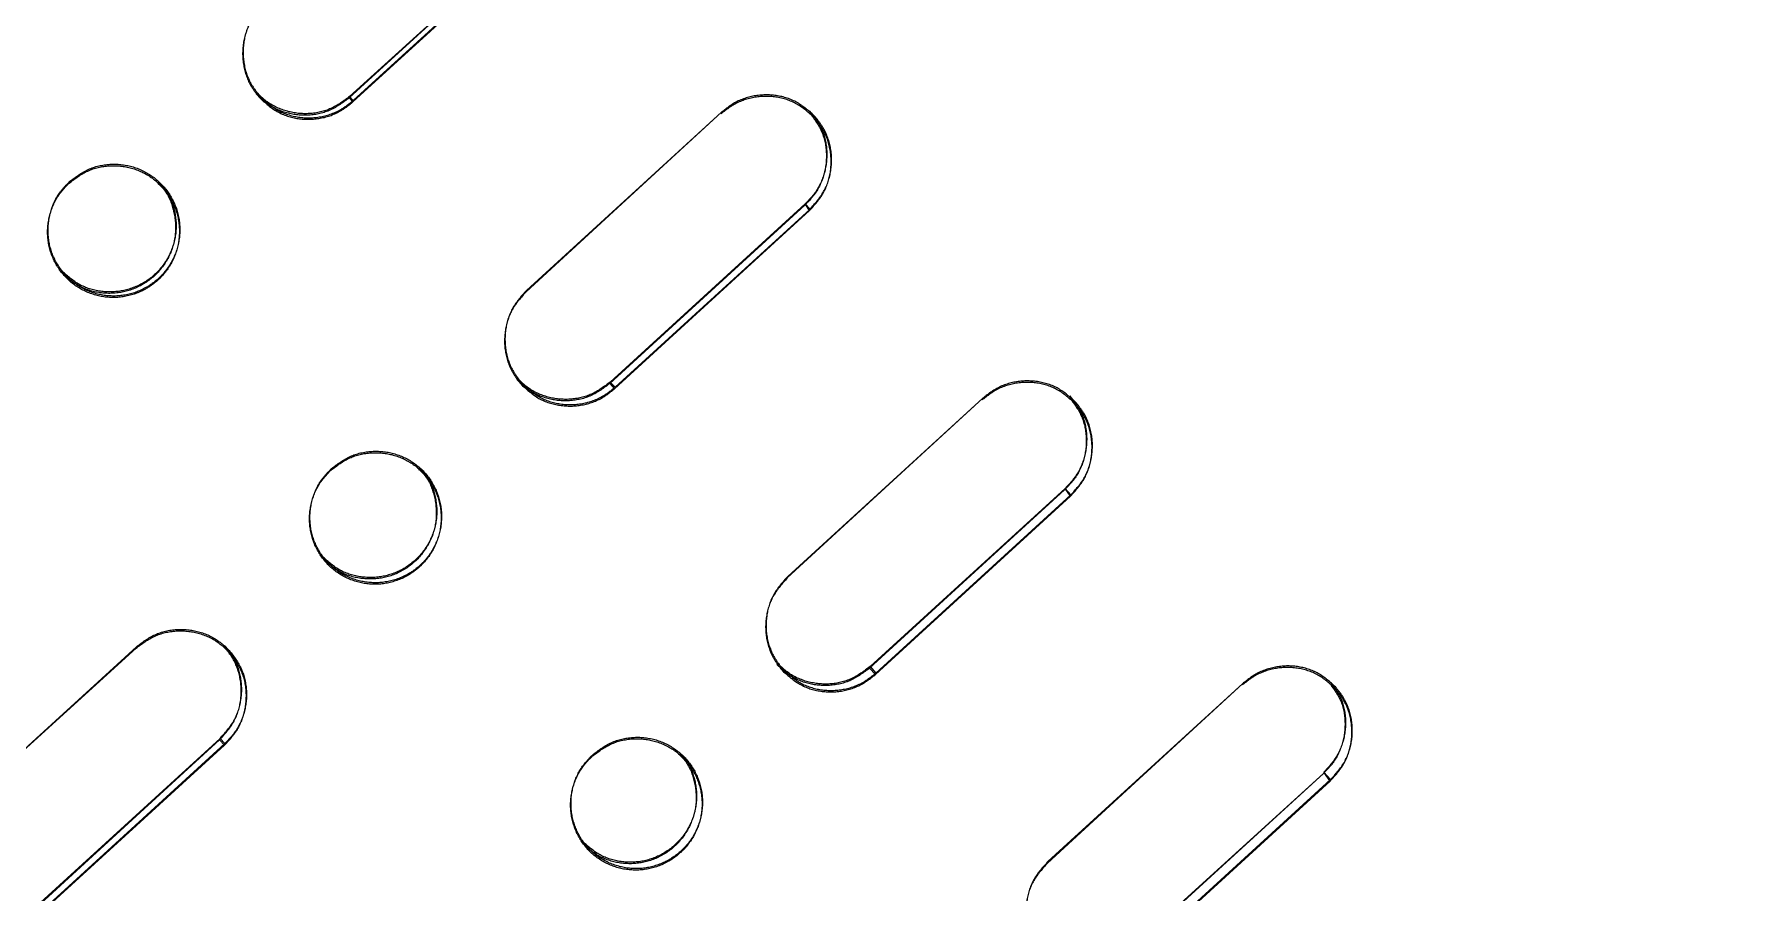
# Model space of a CAD drawing. Header units: millimetres. Extents: x -71377 to 516042, y -145869 to 441446.
# Drawn here: x 215676.8 to 215806.5, y 145595.8 to 145660.7 of the extents above; entities that cross this region are included whole.
import ezdxf

# ---------------------------------------------------------------- set-up
doc = ezdxf.new("R2010")
doc.units = ezdxf.units.MM
doc.header["$LTSCALE"] = 1000
doc.linetypes.add('IMPORT-DASHEDX2 _4_', pattern=[152.4, 101.6, -50.8])
for name, color, linetype, lineweight in [('05', 5, 'IMPORT-DASHEDX2 _4_', 5), ('06', 6, 'Continuous', 5), ('조경라인_dwg', 8, 'Continuous', 5)]:
    doc.layers.add(name, color=color, linetype=linetype, lineweight=lineweight)

# ---------------------------------------------------------------- blocks, each defined once
blk = doc.blocks.new('조경라인_dwg-6847807-지반층 배치도')
at = {"layer": '05', "flags": 128}
for points in [[(215715.68, 145669.09), (215715.43, 145669.51), (215715.71, 145669.2), (215700.94, 145655.72), (215700.66, 145656.03), (215715.4, 145669.4), (215700.63, 145655.92), (215700.91, 145655.61)], [(215774.92, 145604.21), (215774.43, 145604.89), (215774.95, 145604.32), (215760.18, 145590.84), (215759.66, 145591.4), (215774.4, 145604.78), (215759.63, 145591.29), (215760.15, 145590.73)]]:
    blk.add_lwpolyline(points, close=True, dxfattribs=at)
for points in [[(215714.03, 145641.24), (215728.83, 145654.83), (215714.06, 145641.35)], [(215735.13, 145647.79), (215720.36, 145634.3), (215720.72, 145633.9), (215735.49, 145647.39), (215735.16, 145647.9), (215720.4, 145634.41), (215720.76, 145634.02), (215735.53, 145647.5), (215735.16, 145647.9)], [(215733.8, 145619.58), (215748.61, 145633.18), (215733.84, 145619.69)], [(215754.81, 145626.24), (215740.04, 145612.75), (215740.48, 145612.27), (215755.25, 145625.76), (215754.84, 145626.35), (215740.07, 145612.87), (215740.51, 145612.38), (215755.28, 145625.87), (215754.84, 145626.35)], [(215684.49, 145614.26), (215669.75, 145600.89), (215684.52, 145614.38)], [(215753.51, 145598), (215768.31, 145611.6), (215753.54, 145598.11)], [(215676.06, 145593.84), (215690.82, 145607.33), (215691.19, 145606.93), (215676.42, 145593.45), (215676.09, 145593.95), (215690.86, 145607.44), (215691.22, 145607.04), (215676.45, 145593.56), (215676.09, 145593.95)]]:
    blk.add_lwpolyline(points, dxfattribs=at)
at = {"layer": '05'}
for points, knots in [([(215694.2, 145662.96), (215693.82, 145662.54), (215693.06, 145661.7), (215692.53, 145660.06), (215692.55, 145658.36), (215693.05, 145656.92), (215693.63, 145656.2), (215693.86, 145655.91)], [0, 0, 0, 0, 0.214691, 0.429386, 0.644078, 0.858773, 1, 1, 1, 1]), ([(215694.23, 145663.07), (215693.85, 145662.65), (215693.09, 145661.81), (215692.57, 145660.17), (215692.58, 145658.47), (215693.08, 145657.03), (215693.66, 145656.31), (215693.89, 145656.02)], [0, 0, 0, 0, 0.214691, 0.429386, 0.644078, 0.858773, 1, 1, 1, 1]), ([(215700.63, 145655.92), (215700.17, 145655.58), (215699.27, 145654.9), (215697.58, 145654.52), (215695.9, 145654.69), (215694.51, 145655.32), (215693.84, 145655.97), (215693.58, 145656.22)], [0, 0, 0, 0, 0.214692, 0.429386, 0.644078, 0.858774, 1, 1, 1, 1]), ([(215700.66, 145656.03), (215700.21, 145655.69), (215699.3, 145655.01), (215697.62, 145654.64), (215695.93, 145654.81), (215694.54, 145655.44), (215693.88, 145656.08), (215693.61, 145656.33)], [0, 0, 0, 0, 0.214692, 0.429386, 0.644078, 0.858774, 1, 1, 1, 1]), ([(215693.86, 145655.91), (215694.28, 145655.53), (215695.12, 145654.78), (215696.76, 145654.26), (215698.45, 145654.29), (215699.89, 145654.79), (215700.62, 145655.38), (215700.91, 145655.61)], [0, 0, 0, 0, 0.214692, 0.429384, 0.644077, 0.858772, 1, 1, 1, 1]), ([(215693.89, 145656.02), (215694.31, 145655.65), (215695.15, 145654.89), (215696.79, 145654.37), (215698.48, 145654.4), (215699.93, 145654.91), (215700.65, 145655.49), (215700.94, 145655.72)], [0, 0, 0, 0, 0.214692, 0.429384, 0.644077, 0.858772, 1, 1, 1, 1]), ([(215735.84, 145654.43), (215735.42, 145654.8), (215734.59, 145655.55), (215732.95, 145656.07), (215731.25, 145656.04), (215729.82, 145655.53), (215729.09, 145654.95), (215728.8, 145654.72)], [0, 0, 0, 0, 0.214691, 0.429384, 0.644077, 0.858772, 1, 1, 1, 1]), ([(215735.87, 145654.54), (215735.45, 145654.91), (215734.62, 145655.66), (215732.98, 145656.18), (215731.29, 145656.15), (215729.85, 145655.65), (215729.12, 145655.06), (215728.83, 145654.83)], [0, 0, 0, 0, 0.214691, 0.429384, 0.644077, 0.858772, 1, 1, 1, 1]), ([(215735.48, 145654.82), (215735.81, 145654.37), (215736.49, 145653.47), (215736.85, 145651.79), (215736.67, 145650.11), (215736.03, 145648.72), (215735.39, 145648.05), (215735.13, 145647.79)], [0, 0, 0, 0, 0.214692, 0.429384, 0.644077, 0.858772, 1, 1, 1, 1]), ([(215735.51, 145654.93), (215735.85, 145654.48), (215736.52, 145653.59), (215736.88, 145651.91), (215736.7, 145650.22), (215736.07, 145648.83), (215735.42, 145648.16), (215735.16, 145647.9)], [0, 0, 0, 0, 0.214692, 0.429384, 0.644077, 0.858772, 1, 1, 1, 1]), ([(215735.49, 145647.39), (215735.87, 145647.81), (215736.63, 145648.65), (215737.16, 145650.29), (215737.14, 145651.98), (215736.65, 145653.42), (215736.07, 145654.14), (215735.84, 145654.43)], [0, 0, 0, 0, 0.214695, 0.429386, 0.644077, 0.858773, 1, 1, 1, 1]), ([(215735.53, 145647.5), (215735.9, 145647.92), (215736.66, 145648.76), (215737.19, 145650.4), (215737.18, 145652.09), (215736.68, 145653.53), (215736.1, 145654.25), (215735.87, 145654.54)], [0, 0, 0, 0, 0.214695, 0.429386, 0.644077, 0.858773, 1, 1, 1, 1]), ([(215679.43, 145649.47), (215679.88, 145649.81), (215680.78, 145650.49), (215682.47, 145650.86), (215684.16, 145650.7), (215685.7, 145649.97), (215686.92, 145648.78), (215687.66, 145647.24), (215687.86, 145645.55), (215687.49, 145643.88), (215686.79, 145642.76), (215686.27, 145642.24), (215686.14, 145642.12)], [0, 0, 0, 0, 0.0536881, 0.1073771, 0.1610654, 0.2147545, 0.268443, 0.3221312, 0.3758196, 0.4295083, 0.4831968, 0.5, 0.5, 0.5, 0.5]), ([(215679.46, 145649.59), (215679.91, 145649.92), (215680.81, 145650.6), (215682.5, 145650.98), (215684.19, 145650.81), (215685.74, 145650.08), (215686.95, 145648.89), (215687.7, 145647.36), (215687.89, 145645.66), (215687.52, 145643.99), (215686.82, 145642.88), (215686.3, 145642.35), (215686.17, 145642.23)], [0, 0, 0, 0, 0.0536881, 0.1073771, 0.1610654, 0.2147545, 0.268443, 0.3221312, 0.3758196, 0.4295083, 0.4831968, 0.5, 0.5, 0.5, 0.5]), ([(215686.14, 145642.12), (215685.85, 145641.86), (215685.08, 145641.3), (215683.64, 145640.79), (215681.93, 145640.78), (215680.32, 145641.34), (215678.98, 145642.4), (215678.08, 145643.84), (215677.7, 145645.51), (215677.91, 145647.2), (215678.55, 145648.56), (215679.18, 145649.22), (215679.43, 145649.47)], [0.5, 0.5, 0.5, 0.5, 0.5368856, 0.5905739, 0.6442619, 0.697951, 0.75164, 0.8053281, 0.8590164, 0.9127045, 0.9663941, 1, 1, 1, 1]), ([(215686.17, 145642.23), (215685.88, 145641.97), (215685.11, 145641.41), (215683.67, 145640.9), (215681.96, 145640.89), (215680.35, 145641.45), (215679.02, 145642.51), (215678.11, 145643.96), (215677.74, 145645.62), (215677.94, 145647.31), (215678.58, 145648.68), (215679.21, 145649.33), (215679.46, 145649.59)], [0.5, 0.5, 0.5, 0.5, 0.5368856, 0.5905739, 0.6442619, 0.697951, 0.75164, 0.8053281, 0.8590164, 0.9127045, 0.9663941, 1, 1, 1, 1]), ([(215686.15, 145649.43), (215686.29, 145649.3), (215686.85, 145648.79), (215687.36, 145647.54), (215687.58, 145645.86), (215687.2, 145644.19), (215686.3, 145642.74), (215684.96, 145641.67), (215683.35, 145641.1), (215681.65, 145641.1), (215680.03, 145641.62), (215679.22, 145642.37), (215678.81, 145642.74)], [0, 0, 0, 0, 0.036868, 0.144259, 0.251651, 0.359044, 0.466435, 0.573828, 0.68122, 0.788611, 0.896004, 1, 1, 1, 1]), ([(215686.18, 145649.54), (215686.32, 145649.41), (215686.88, 145648.91), (215687.4, 145647.65), (215687.62, 145645.98), (215687.23, 145644.3), (215686.33, 145642.85), (215685, 145641.78), (215683.38, 145641.21), (215681.68, 145641.21), (215680.06, 145641.74), (215679.25, 145642.48), (215678.85, 145642.85)], [0, 0, 0, 0, 0.036868, 0.144259, 0.251651, 0.359044, 0.466435, 0.573828, 0.68122, 0.788611, 0.896004, 1, 1, 1, 1]), ([(215714.06, 145641.35), (215713.68, 145640.93), (215712.93, 145640.09), (215712.4, 145638.45), (215712.41, 145636.75), (215712.91, 145635.32), (215713.49, 145634.6), (215713.72, 145634.31)], [0, 0, 0, 0, 0.214692, 0.429386, 0.644079, 0.858774, 1, 1, 1, 1]), ([(215714.03, 145641.24), (215713.65, 145640.82), (215712.9, 145639.98), (215712.37, 145638.33), (215712.38, 145636.64), (215712.88, 145635.21), (215713.46, 145634.48), (215713.69, 145634.2)], [0, 0, 0, 0, 0.214692, 0.429386, 0.644079, 0.858774, 1, 1, 1, 1]), ([(215720.36, 145634.3), (215719.91, 145633.96), (215719.01, 145633.28), (215717.32, 145632.91), (215715.64, 145633.07), (215714.26, 145633.7), (215713.59, 145634.34), (215713.32, 145634.59)], [0, 0, 0, 0, 0.214691, 0.429386, 0.644079, 0.858773, 1, 1, 1, 1]), ([(215720.4, 145634.41), (215719.94, 145634.07), (215719.04, 145633.4), (215717.36, 145633.02), (215715.67, 145633.18), (215714.29, 145633.81), (215713.62, 145634.45), (215713.36, 145634.7)], [0, 0, 0, 0, 0.214691, 0.429386, 0.644079, 0.858773, 1, 1, 1, 1]), ([(215713.69, 145634.2), (215714.1, 145633.82), (215714.94, 145633.07), (215716.58, 145632.56), (215718.27, 145632.58), (215719.71, 145633.09), (215720.44, 145633.67), (215720.72, 145633.9)], [0, 0, 0, 0, 0.214691, 0.429385, 0.644077, 0.858772, 1, 1, 1, 1]), ([(215713.72, 145634.31), (215714.13, 145633.93), (215714.97, 145633.18), (215716.61, 145632.67), (215718.3, 145632.69), (215719.74, 145633.2), (215720.47, 145633.78), (215720.76, 145634.02)], [0, 0, 0, 0, 0.214691, 0.429385, 0.644077, 0.858772, 1, 1, 1, 1]), ([(215755.6, 145632.78), (215755.19, 145633.15), (215754.36, 145633.9), (215752.72, 145634.42), (215751.03, 145634.39), (215749.59, 145633.88), (215748.86, 145633.29), (215748.57, 145633.06)], [0, 0, 0, 0, 0.214693, 0.429385, 0.644078, 0.858772, 1, 1, 1, 1]), ([(215755.64, 145632.89), (215755.22, 145633.27), (215754.39, 145634.01), (215752.75, 145634.53), (215751.06, 145634.5), (215749.62, 145633.99), (215748.89, 145633.41), (215748.61, 145633.18)], [0, 0, 0, 0, 0.214693, 0.429385, 0.644078, 0.858772, 1, 1, 1, 1]), ([(215755.16, 145633.26), (215755.5, 145632.81), (215756.17, 145631.92), (215756.53, 145630.24), (215756.35, 145628.56), (215755.71, 145627.18), (215755.06, 145626.51), (215754.81, 145626.24)], [0, 0, 0, 0, 0.214693, 0.429384, 0.644077, 0.858772, 1, 1, 1, 1]), ([(215755.2, 145633.37), (215755.53, 145632.93), (215756.2, 145632.03), (215756.56, 145630.36), (215756.38, 145628.67), (215755.74, 145627.29), (215755.09, 145626.62), (215754.84, 145626.35)], [0, 0, 0, 0, 0.214693, 0.429384, 0.644077, 0.858772, 1, 1, 1, 1]), ([(215755.25, 145625.76), (215755.62, 145626.18), (215756.38, 145627.02), (215756.91, 145628.66), (215756.9, 145630.34), (215756.41, 145631.78), (215755.83, 145632.5), (215755.6, 145632.78)], [0, 0, 0, 0, 0.214695, 0.429386, 0.644078, 0.858773, 1, 1, 1, 1]), ([(215755.28, 145625.87), (215755.66, 145626.29), (215756.41, 145627.13), (215756.94, 145628.77), (215756.93, 145630.46), (215756.44, 145631.89), (215755.86, 145632.61), (215755.64, 145632.89)], [0, 0, 0, 0, 0.214695, 0.429386, 0.644078, 0.858773, 1, 1, 1, 1]), ([(215699.26, 145627.75), (215699.71, 145628.09), (215700.62, 145628.77), (215702.3, 145629.14), (215703.99, 145628.98), (215705.53, 145628.26), (215706.74, 145627.06), (215707.49, 145625.54), (215707.68, 145623.84), (215707.3, 145622.18), (215706.6, 145621.06), (215706.08, 145620.54), (215705.95, 145620.42)], [0, 0, 0, 0, 0.0536882, 0.1073772, 0.1610656, 0.2147547, 0.2684431, 0.3221316, 0.3758198, 0.4295084, 0.4831969, 0.5, 0.5, 0.5, 0.5]), ([(215699.29, 145627.86), (215699.74, 145628.2), (215700.65, 145628.88), (215702.33, 145629.25), (215704.02, 145629.09), (215705.56, 145628.37), (215706.77, 145627.18), (215707.52, 145625.65), (215707.71, 145623.96), (215707.33, 145622.29), (215706.64, 145621.17), (215706.12, 145620.65), (215705.99, 145620.53)], [0, 0, 0, 0, 0.0536882, 0.1073772, 0.1610656, 0.2147547, 0.2684431, 0.3221316, 0.3758198, 0.4295084, 0.4831969, 0.5, 0.5, 0.5, 0.5]), ([(215705.95, 145620.42), (215705.67, 145620.16), (215704.89, 145619.6), (215703.45, 145619.08), (215701.75, 145619.08), (215700.14, 145619.63), (215698.81, 145620.69), (215697.91, 145622.13), (215697.54, 145623.79), (215697.74, 145625.48), (215698.38, 145626.84), (215699.02, 145627.5), (215699.26, 145627.75)], [0.5, 0.5, 0.5, 0.5, 0.5368857, 0.5905739, 0.6442622, 0.6979512, 0.7516397, 0.8053281, 0.8590166, 0.9127045, 0.966394, 1, 1, 1, 1]), ([(215705.99, 145620.53), (215705.7, 145620.27), (215704.93, 145619.71), (215703.48, 145619.2), (215701.78, 145619.19), (215700.17, 145619.74), (215698.84, 145620.8), (215697.94, 145622.24), (215697.57, 145623.9), (215697.77, 145625.59), (215698.41, 145626.95), (215699.05, 145627.61), (215699.29, 145627.86)], [0.5, 0.5, 0.5, 0.5, 0.5368857, 0.5905739, 0.6442622, 0.6979512, 0.7516397, 0.8053281, 0.8590166, 0.9127045, 0.966394, 1, 1, 1, 1]), ([(215705.89, 145627.8), (215706.04, 145627.68), (215706.59, 145627.17), (215707.11, 145625.91), (215707.32, 145624.24), (215706.94, 145622.57), (215706.03, 145621.13), (215704.7, 145620.05), (215703.09, 145619.48), (215701.39, 145619.48), (215699.77, 145620), (215698.96, 145620.75), (215698.56, 145621.11)], [0, 0, 0, 0, 0.036868, 0.144259, 0.251651, 0.359043, 0.466436, 0.573828, 0.68122, 0.788611, 0.896004, 1, 1, 1, 1]), ([(215705.93, 145627.92), (215706.07, 145627.79), (215706.62, 145627.28), (215707.14, 145626.03), (215707.36, 145624.36), (215706.97, 145622.69), (215706.07, 145621.24), (215704.73, 145620.17), (215703.12, 145619.59), (215701.42, 145619.59), (215699.81, 145620.11), (215698.99, 145620.86), (215698.59, 145621.23)], [0, 0, 0, 0, 0.036868, 0.144259, 0.251651, 0.359043, 0.466436, 0.573828, 0.68122, 0.788611, 0.896004, 1, 1, 1, 1]), ([(215733.8, 145619.58), (215733.43, 145619.16), (215732.67, 145618.32), (215732.14, 145616.68), (215732.15, 145614.99), (215732.65, 145613.56), (215733.22, 145612.84), (215733.45, 145612.55)], [0, 0, 0, 0, 0.214691, 0.429386, 0.644078, 0.858772, 1, 1, 1, 1]), ([(215733.84, 145619.69), (215733.46, 145619.27), (215732.7, 145618.43), (215732.17, 145616.79), (215732.18, 145615.1), (215732.68, 145613.67), (215733.25, 145612.95), (215733.48, 145612.66)], [0, 0, 0, 0, 0.214691, 0.429386, 0.644078, 0.858772, 1, 1, 1, 1]), ([(215684.49, 145614.26), (215684.94, 145614.6), (215685.85, 145615.28), (215687.53, 145615.66), (215689.22, 145615.49), (215690.6, 145614.86), (215691.27, 145614.22), (215691.53, 145613.97)], [0, 0, 0, 0, 0.214695, 0.429386, 0.64408, 0.858774, 1, 1, 1, 1]), ([(215684.52, 145614.38), (215684.97, 145614.71), (215685.88, 145615.39), (215687.56, 145615.77), (215689.25, 145615.6), (215690.63, 145614.97), (215691.3, 145614.33), (215691.56, 145614.08)], [0, 0, 0, 0, 0.214695, 0.429386, 0.64408, 0.858774, 1, 1, 1, 1]), ([(215690.82, 145607.33), (215691.2, 145607.75), (215691.96, 145608.59), (215692.49, 145610.23), (215692.47, 145611.92), (215691.98, 145613.36), (215691.4, 145614.08), (215691.17, 145614.36)], [0, 0, 0, 0, 0.214695, 0.429386, 0.644081, 0.858773, 1, 1, 1, 1]), ([(215690.86, 145607.44), (215691.23, 145607.86), (215691.99, 145608.7), (215692.52, 145610.34), (215692.51, 145612.03), (215692.01, 145613.47), (215691.43, 145614.19), (215691.2, 145614.48)], [0, 0, 0, 0, 0.214695, 0.429386, 0.644081, 0.858773, 1, 1, 1, 1]), ([(215691.56, 145614.08), (215691.9, 145613.63), (215692.57, 145612.73), (215692.94, 145611.05), (215692.76, 145609.37), (215692.12, 145607.98), (215691.47, 145607.31), (215691.22, 145607.04)], [0, 0, 0, 0, 0.214692, 0.429385, 0.644078, 0.858772, 1, 1, 1, 1]), ([(215691.53, 145613.97), (215691.87, 145613.52), (215692.54, 145612.62), (215692.9, 145610.94), (215692.72, 145609.26), (215692.09, 145607.87), (215691.44, 145607.2), (215691.19, 145606.93)], [0, 0, 0, 0, 0.214692, 0.429385, 0.644078, 0.858772, 1, 1, 1, 1]), ([(215740.04, 145612.75), (215739.58, 145612.42), (215738.68, 145611.74), (215737, 145611.36), (215735.32, 145611.52), (215733.94, 145612.14), (215733.27, 145612.78), (215733.01, 145613.03)], [0, 0, 0, 0, 0.214692, 0.429386, 0.644078, 0.858773, 1, 1, 1, 1]), ([(215740.07, 145612.87), (215739.62, 145612.53), (215738.71, 145611.85), (215737.03, 145611.47), (215735.35, 145611.63), (215733.97, 145612.26), (215733.3, 145612.89), (215733.04, 145613.15)], [0, 0, 0, 0, 0.214692, 0.429386, 0.644078, 0.858773, 1, 1, 1, 1]), ([(215775.29, 145611.22), (215774.88, 145611.59), (215774.05, 145612.33), (215772.42, 145612.84), (215770.73, 145612.81), (215769.29, 145612.3), (215768.56, 145611.72), (215768.28, 145611.49)], [0, 0, 0, 0, 0.214693, 0.429385, 0.644078, 0.858772, 1, 1, 1, 1]), ([(215775.32, 145611.33), (215774.91, 145611.7), (215774.08, 145612.45), (215772.45, 145612.96), (215770.76, 145612.92), (215769.32, 145612.41), (215768.6, 145611.83), (215768.31, 145611.6)], [0, 0, 0, 0, 0.214693, 0.429385, 0.644078, 0.858772, 1, 1, 1, 1]), ([(215733.45, 145612.55), (215733.87, 145612.18), (215734.7, 145611.43), (215736.33, 145610.92), (215738.02, 145610.95), (215739.46, 145611.46), (215740.19, 145612.04), (215740.48, 145612.27)], [0, 0, 0, 0, 0.214692, 0.429384, 0.644077, 0.858772, 1, 1, 1, 1]), ([(215733.48, 145612.66), (215733.9, 145612.29), (215734.73, 145611.54), (215736.36, 145611.03), (215738.06, 145611.06), (215739.49, 145611.57), (215740.22, 145612.15), (215740.51, 145612.38)], [0, 0, 0, 0, 0.214692, 0.429384, 0.644077, 0.858772, 1, 1, 1, 1]), ([(215775.01, 145611.57), (215775.27, 145611.23), (215775.84, 145610.44), (215776.16, 145608.89), (215775.98, 145607.21), (215775.33, 145605.83), (215774.69, 145605.16), (215774.43, 145604.89)], [0, 0, 0, 0, 0.172816, 0.398956, 0.625098, 0.851241, 1, 1, 1, 1]), ([(215774.98, 145611.46), (215775.23, 145611.12), (215775.81, 145610.32), (215776.12, 145608.77), (215775.94, 145607.1), (215775.3, 145605.72), (215774.66, 145605.04), (215774.4, 145604.78)], [0, 0, 0, 0, 0.172816, 0.398956, 0.625098, 0.851241, 1, 1, 1, 1]), ([(215774.92, 145604.21), (215775.3, 145604.63), (215776.05, 145605.47), (215776.59, 145607.11), (215776.58, 145608.79), (215776.09, 145610.22), (215775.52, 145610.93), (215775.29, 145611.22)], [0, 0, 0, 0, 0.214695, 0.429387, 0.644078, 0.858773, 1, 1, 1, 1]), ([(215774.95, 145604.32), (215775.33, 145604.74), (215776.09, 145605.58), (215776.62, 145607.22), (215776.61, 145608.9), (215776.12, 145610.33), (215775.55, 145611.05), (215775.32, 145611.33)], [0, 0, 0, 0, 0.214695, 0.429387, 0.644078, 0.858773, 1, 1, 1, 1]), ([(215725.61, 145606.36), (215725.75, 145606.23), (215726.3, 145605.73), (215726.82, 145604.47), (215727.03, 145602.81), (215726.65, 145601.14), (215725.74, 145599.69), (215724.41, 145598.62), (215722.8, 145598.04), (215721.1, 145598.04), (215719.49, 145598.56), (215718.68, 145599.3), (215718.28, 145599.67)], [0, 0, 0, 0, 0.036868, 0.144259, 0.251651, 0.359043, 0.466435, 0.573828, 0.68122, 0.788611, 0.896004, 1, 1, 1, 1]), ([(215719.04, 145606.09), (215719.49, 145606.43), (215720.39, 145607.11), (215722.07, 145607.49), (215723.76, 145607.33), (215725.3, 145606.61), (215726.5, 145605.42), (215727.24, 145603.9), (215727.44, 145602.21), (215727.06, 145600.55), (215726.36, 145599.43), (215725.84, 145598.9), (215725.71, 145598.79)], [0, 0, 0, 0, 0.0536882, 0.1073771, 0.1610654, 0.2147544, 0.2684431, 0.3221314, 0.3758196, 0.4295084, 0.4831969, 0.5, 0.5, 0.5, 0.5]), ([(215719.07, 145606.2), (215719.52, 145606.54), (215720.42, 145607.22), (215722.1, 145607.6), (215723.79, 145607.44), (215725.33, 145606.72), (215726.54, 145605.53), (215727.28, 145604.01), (215727.47, 145602.32), (215727.09, 145600.66), (215726.39, 145599.54), (215725.87, 145599.02), (215725.74, 145598.9)], [0, 0, 0, 0, 0.0536882, 0.1073771, 0.1610654, 0.2147544, 0.2684431, 0.3221314, 0.3758196, 0.4295084, 0.4831969, 0.5, 0.5, 0.5, 0.5]), ([(215725.71, 145598.79), (215725.42, 145598.52), (215724.65, 145597.97), (215723.21, 145597.45), (215721.5, 145597.44), (215719.9, 145597.99), (215718.57, 145599.04), (215717.68, 145600.48), (215717.31, 145602.14), (215717.51, 145603.82), (215718.16, 145605.18), (215718.79, 145605.84), (215719.04, 145606.09)], [0.5, 0.5, 0.5, 0.5, 0.5368857, 0.590574, 0.6442621, 0.6979511, 0.7516398, 0.805328, 0.8590165, 0.9127046, 0.966394, 1, 1, 1, 1]), ([(215725.74, 145598.9), (215725.45, 145598.64), (215724.68, 145598.08), (215723.24, 145597.56), (215721.53, 145597.55), (215719.93, 145598.1), (215718.6, 145599.15), (215717.71, 145600.59), (215717.34, 145602.25), (215717.54, 145603.94), (215718.19, 145605.3), (215718.82, 145605.95), (215719.07, 145606.2)], [0.5, 0.5, 0.5, 0.5, 0.5368857, 0.590574, 0.6442621, 0.6979511, 0.7516398, 0.805328, 0.8590165, 0.9127046, 0.966394, 1, 1, 1, 1]), ([(215725.58, 145606.25), (215725.72, 145606.12), (215726.27, 145605.61), (215726.79, 145604.36), (215727, 145602.69), (215726.61, 145601.03), (215725.71, 145599.58), (215724.37, 145598.51), (215722.76, 145597.93), (215721.07, 145597.93), (215719.46, 145598.45), (215718.64, 145599.19), (215718.25, 145599.56)], [0, 0, 0, 0, 0.036868, 0.144259, 0.251651, 0.359043, 0.466435, 0.573828, 0.68122, 0.788611, 0.896004, 1, 1, 1, 1]), ([(215753.51, 145598), (215753.13, 145597.58), (215752.37, 145596.74), (215751.84, 145595.11), (215751.85, 145593.42), (215752.34, 145591.99), (215752.91, 145591.27), (215753.14, 145590.99)], [0, 0, 0, 0, 0.214691, 0.429387, 0.644078, 0.858773, 1, 1, 1, 1]), ([(215753.54, 145598.11), (215753.16, 145597.69), (215752.4, 145596.86), (215751.87, 145595.22), (215751.88, 145593.53), (215752.37, 145592.1), (215752.94, 145591.39), (215753.17, 145591.1)], [0, 0, 0, 0, 0.214691, 0.429387, 0.644078, 0.858773, 1, 1, 1, 1])]:
    blk.add_open_spline(points, degree=3, knots=knots, dxfattribs=at)
at = {"layer": '06'}
blk.add_arc((218452.96, 158869.53), 14800, 242.459078, 274.352965, dxfattribs=at)

msp = doc.modelspace()

# ---------------------------------------------------------------- block references
at = {"layer": '조경라인_dwg', "rotation": 8.537736462515947e-07}
msp.add_blockref('조경라인_dwg-6847807-지반층 배치도', (0, 0), dxfattribs=at)

doc.saveas('drawing.dxf')
